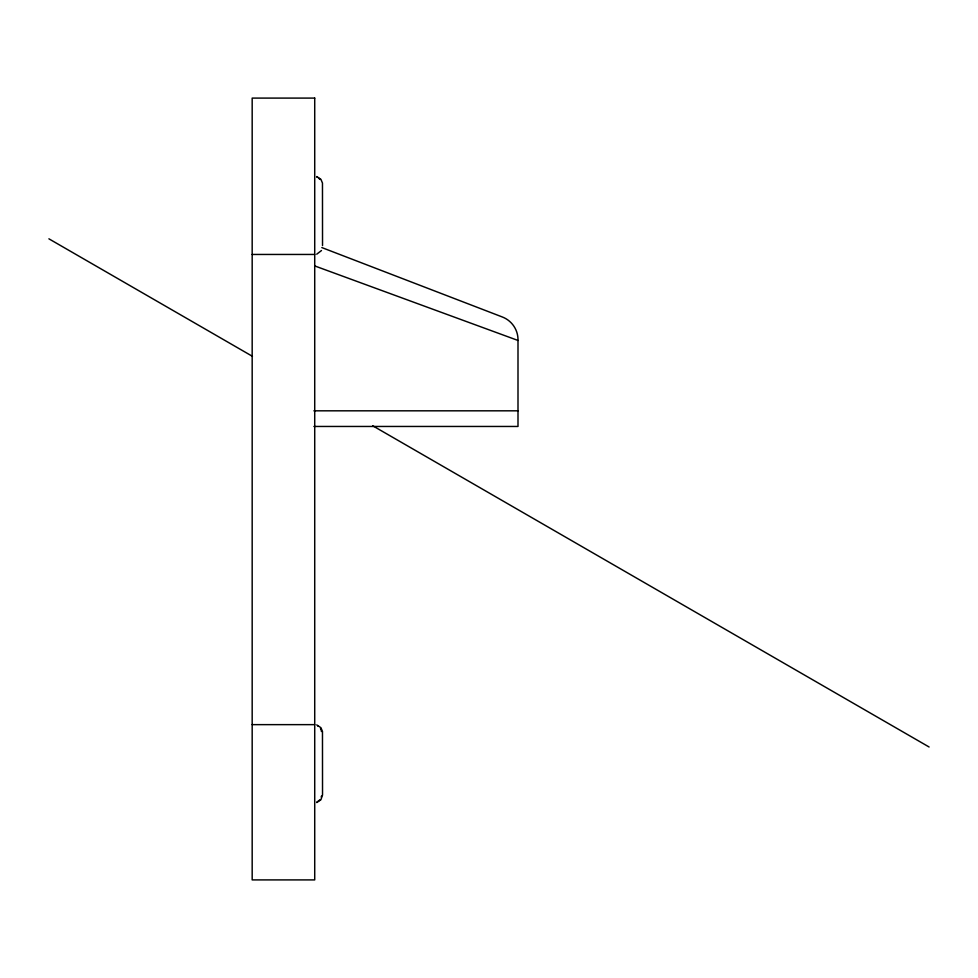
<?xml version="1.0" encoding="UTF-8"?>
<svg xmlns="http://www.w3.org/2000/svg" width="978" height="978" viewBox="0 0 978 978"><rect width="100%" height="100%" fill="white"/><g stroke="black" fill="none" stroke-linecap="round" stroke-linejoin="round"><path stroke-width="1.47" d="M321.249 797.094L321.444 796.092M321.493 250.539L316.738 254.182M319.904 799.833L316.689 802.29M316.738 802.559L320.918 799.76L322.532 795.004L322.471 731.434L320.918 727.693L316.738 724.906M252.177 254.451L314.72 254.451M313.901 410.821L517.998 410.821M313.901 426.457L517.998 426.457L517.998 340.454A24.413 24.413 0 0 0 502.362 316.994L321.823 247.568M252.177 724.637L314.72 724.637M316.738 176.541L320.918 179.329L322.471 183.069L322.532 245.576M314.904 265.992L517.998 340.454M316.689 176.932L317.606 177.385M48.9 238.815L252.434 356.322M372.691 425.76L929.1 746.996M317.606 725.749L318.461 726.324M318.461 177.959L319.904 179.402M320.466 728.61L320.918 729.527M321.249 730.505L321.444 731.507M314.72 98.093L252.177 98.093L252.177 879.907L314.72 879.907L314.72 98.093"/></g></svg>
